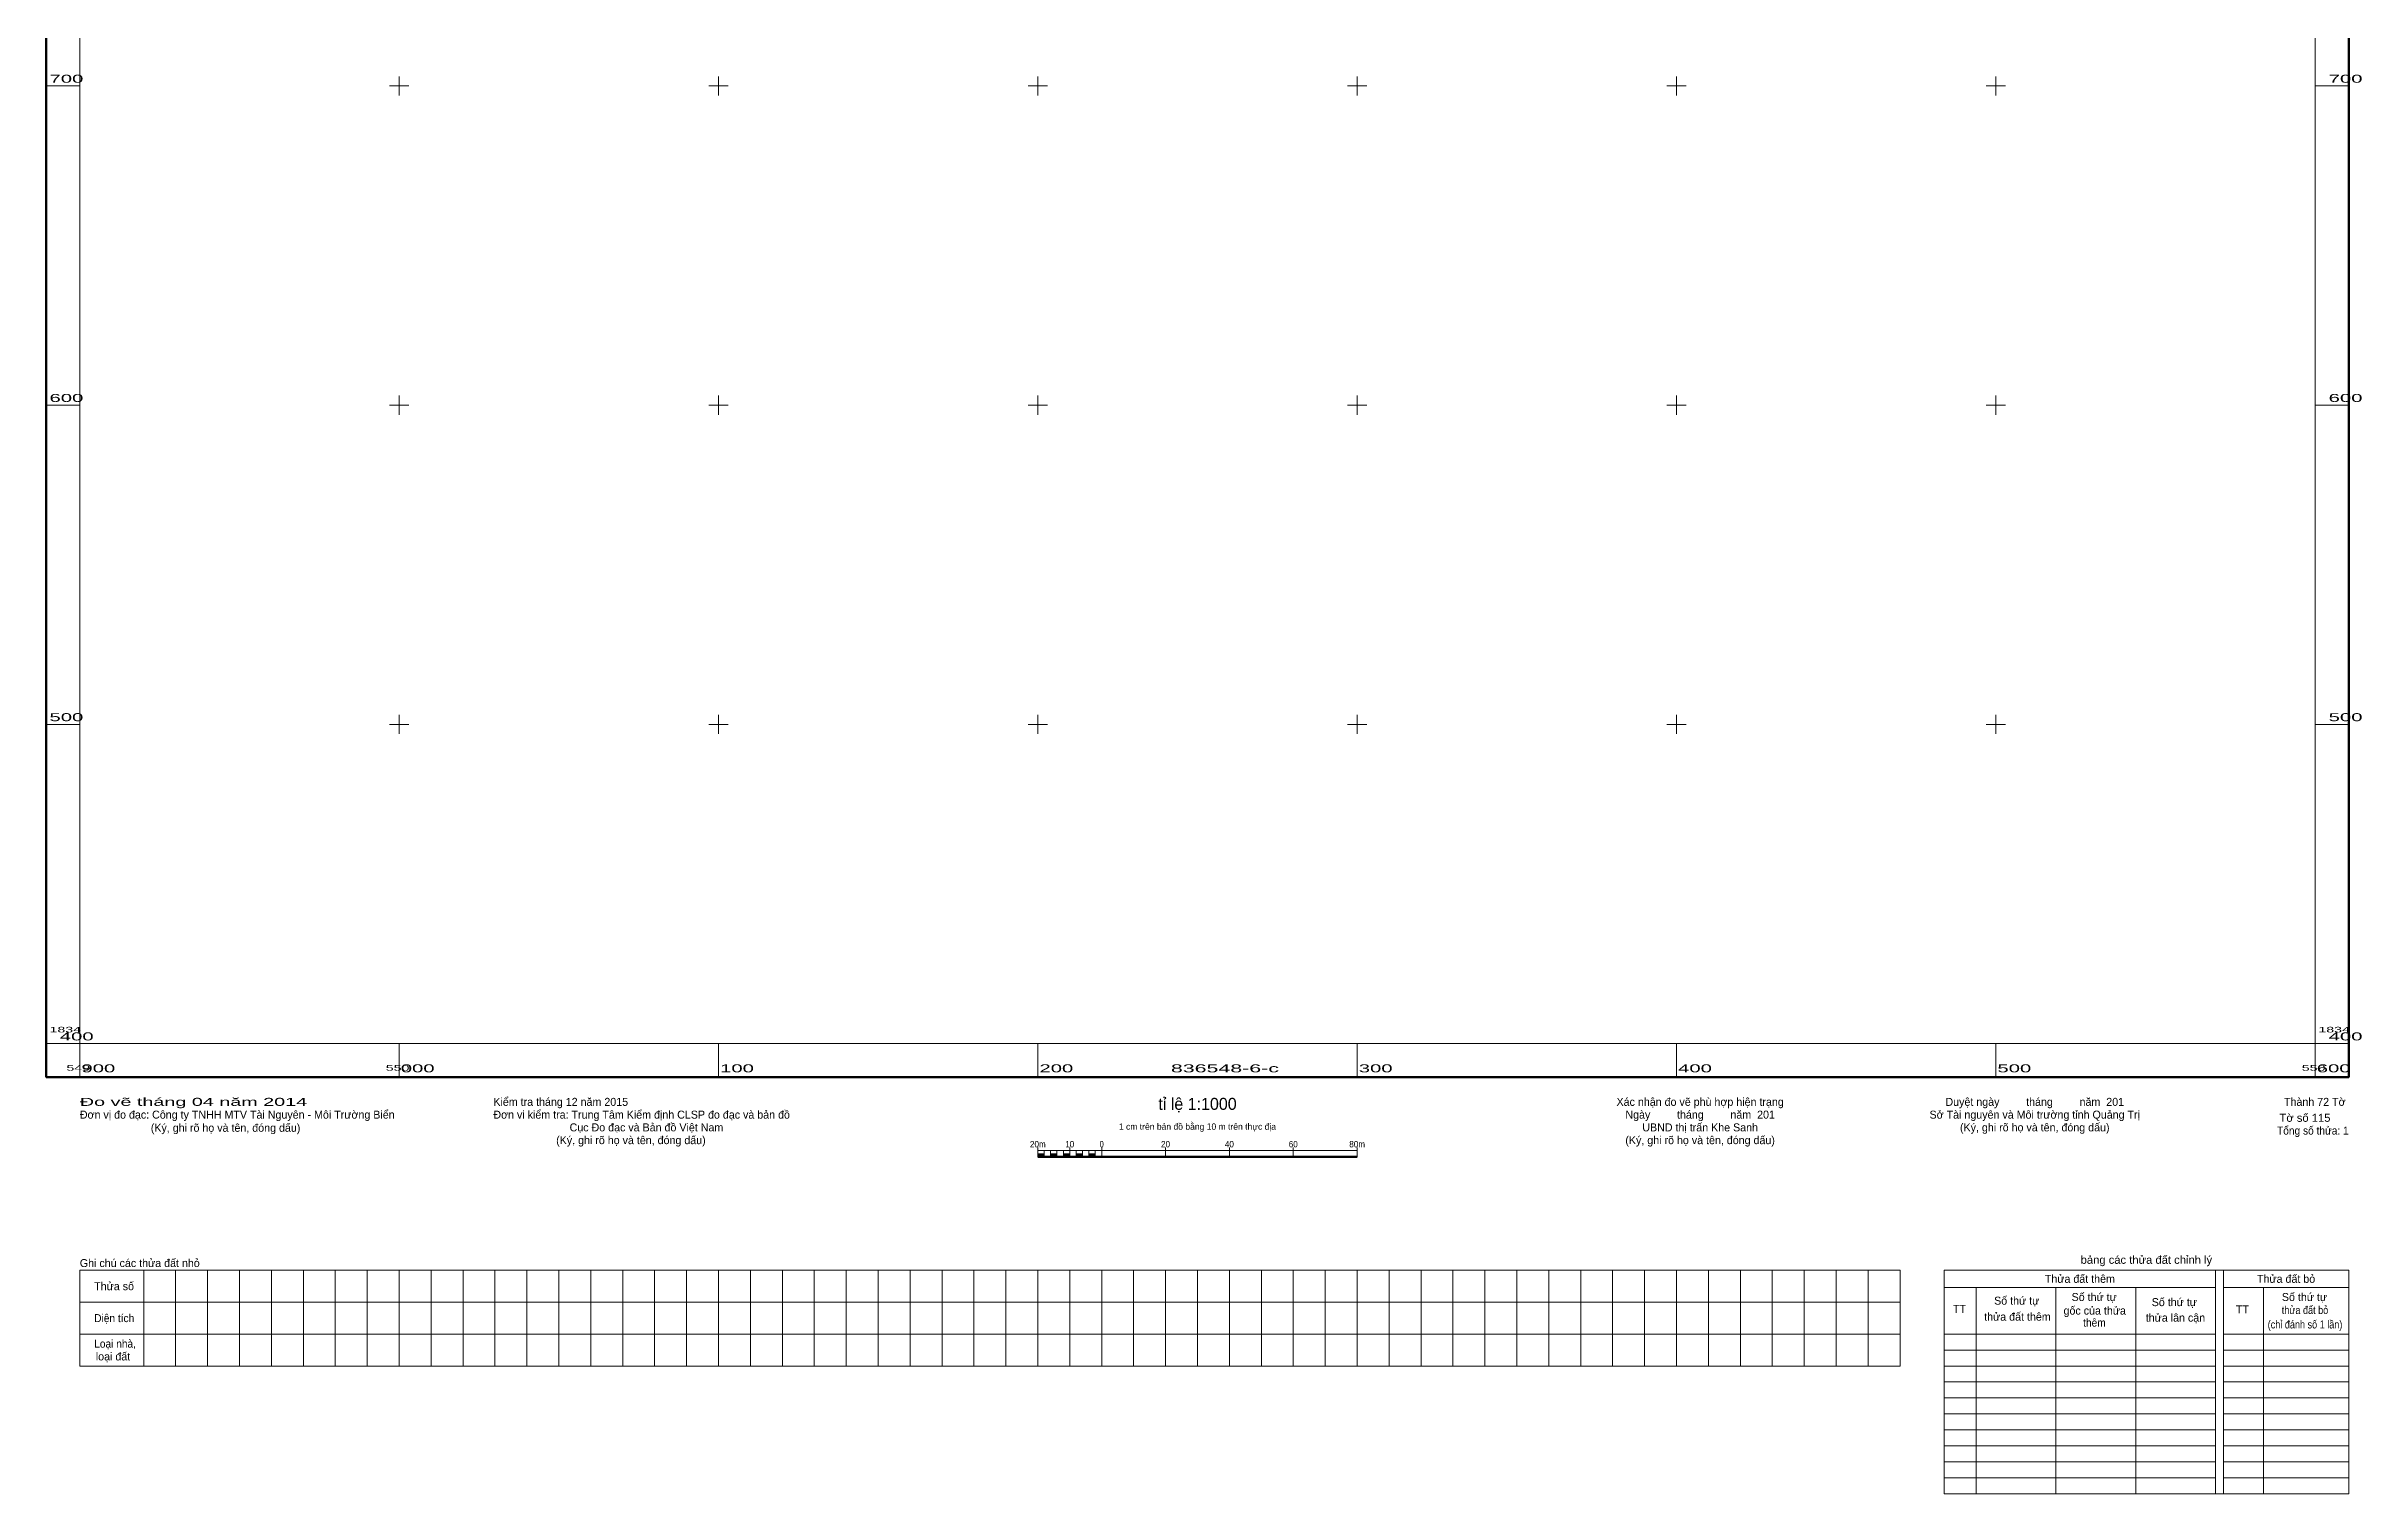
# Model space of a CAD drawing. Header units: metres. Extents: x 549890 to 550618, y 1834259 to 1835146.
# Drawn here: x 549890 to 550615, y 1834259 to 1834712 of the extents above; entities that cross this region are included whole.
import ezdxf
from ezdxf.enums import TextEntityAlignment as Align

# ---------------------------------------------------------------- set-up
doc = ezdxf.new("R2010")
doc.units = ezdxf.units.M
doc.layers.add('63', color=7, linetype='Continuous', lineweight=13)

msp = doc.modelspace()

# ---------------------------------------------------------------- hatches: boundary and pattern name
at = {"layer": '63'}
for points in [[(550200, 1834364.5), (550200, 1834365.5), (550202, 1834365.5), (550202, 1834364.5)], [(550204, 1834364.5), (550204, 1834365.5), (550206, 1834365.5), (550206, 1834364.5)], [(550208, 1834364.5), (550208, 1834365.5), (550210, 1834365.5), (550210, 1834364.5)], [(550212, 1834364.5), (550212, 1834365.5), (550214, 1834365.5), (550214, 1834364.5)], [(550216, 1834364.5), (550216, 1834365.5), (550218, 1834365.5), (550218, 1834364.5)]]:
    msp.add_hatch(color=256, dxfattribs=at).paths.add_polyline_path(points)

# ---------------------------------------------------------------- linework, layer by layer
for p, q in [((550000, 1834697), (550000, 1834703)), ((550100, 1834697), (550100, 1834703)), ((550200, 1834697), (550200, 1834703)), ((550300, 1834697), (550300, 1834703)), ((550400, 1834697), (550400, 1834703)), ((550500, 1834697), (550500, 1834703)), ((549900, 1834700), (549889.5, 1834700)), ((549997, 1834700), (550003, 1834700)), ((550097, 1834700), (550103, 1834700)), ((550197, 1834700), (550203, 1834700)), ((550297, 1834700), (550303, 1834700)), ((550397, 1834700), (550403, 1834700)), ((550497, 1834700), (550503, 1834700)), ((550600, 1834700), (550610.5, 1834700)), ((549900, 1834600), (549889.5, 1834600)), ((549997, 1834600), (550003, 1834600)), ((550000, 1834597), (550000, 1834603)), ((550097, 1834600), (550103, 1834600)), ((550100, 1834597), (550100, 1834603)), ((550197, 1834600), (550203, 1834600)), ((550200, 1834597), (550200, 1834603)), ((550297, 1834600), (550303, 1834600)), ((550300, 1834597), (550300, 1834603)), ((550397, 1834600), (550403, 1834600)), ((550400, 1834597), (550400, 1834603)), ((550497, 1834600), (550503, 1834600)), ((550500, 1834597), (550500, 1834603)), ((550600, 1834600), (550610.5, 1834600)), ((549900, 1834500), (549889.5, 1834500)), ((549997, 1834500), (550003, 1834500)), ((550000, 1834497), (550000, 1834503)), ((550097, 1834500), (550103, 1834500)), ((550100, 1834497), (550100, 1834503)), ((550197, 1834500), (550203, 1834500)), ((550200, 1834497), (550200, 1834503)), ((550297, 1834500), (550303, 1834500)), ((550300, 1834497), (550300, 1834503)), ((550397, 1834500), (550403, 1834500)), ((550400, 1834497), (550400, 1834503)), ((550497, 1834500), (550503, 1834500)), ((550500, 1834497), (550500, 1834503)), ((550600, 1834500), (550610.5, 1834500)), ((549900, 1834400), (549889.5, 1834400)), ((549900, 1834400), (549900, 1834389.5)), ((550000, 1834400), (550000, 1834389.5)), ((550100, 1834400), (550100, 1834389.5)), ((550200, 1834400), (550200, 1834389.5)), ((550300, 1834400), (550300, 1834389.5)), ((550400, 1834400), (550400, 1834389.5)), ((550500, 1834400), (550500, 1834389.5)), ((550600, 1834400), (550600, 1834389.5)), ((550600, 1834400), (550610.5, 1834400)), ((550200, 1834364.5), (550200, 1834367.5)), ((550210, 1834364.5), (550210, 1834367.5)), ((550220, 1834364.5), (550220, 1834367.5)), ((550240, 1834364.5), (550240, 1834367.5)), ((550260, 1834364.5), (550260, 1834367.5)), ((550280, 1834364.5), (550280, 1834367.5)), ((550300, 1834364.5), (550300, 1834367.5)), ((550200, 1834366.5), (550300, 1834366.5)), ((550202, 1834364.5), (550202, 1834366.5)), ((550204, 1834364.5), (550204, 1834366.5)), ((550206, 1834364.5), (550206, 1834366.5)), ((550208, 1834364.5), (550208, 1834366.5)), ((550210, 1834364.5), (550210, 1834366.5)), ((550212, 1834364.5), (550212, 1834366.5)), ((550214, 1834364.5), (550214, 1834366.5)), ((550216, 1834364.5), (550216, 1834366.5)), ((550218, 1834364.5), (550218, 1834366.5)), ((549920, 1834329), (549920, 1834299)), ((549930, 1834329), (549930, 1834299)), ((549940, 1834329), (549940, 1834299)), ((549950, 1834329), (549950, 1834299)), ((549960, 1834329), (549960, 1834299)), ((549970, 1834329), (549970, 1834299)), ((549980, 1834329), (549980, 1834299)), ((549990, 1834329), (549990, 1834299)), ((550000, 1834329), (550000, 1834299)), ((550010, 1834329), (550010, 1834299)), ((550020, 1834329), (550020, 1834299)), ((550030, 1834329), (550030, 1834299)), ((550040, 1834329), (550040, 1834299)), ((550050, 1834329), (550050, 1834299)), ((550060, 1834329), (550060, 1834299)), ((550070, 1834329), (550070, 1834299)), ((550080, 1834329), (550080, 1834299)), ((550090, 1834329), (550090, 1834299)), ((550100, 1834329), (550100, 1834299)), ((550110, 1834329), (550110, 1834299)), ((550120, 1834329), (550120, 1834299)), ((550130, 1834329), (550130, 1834299)), ((550140, 1834329), (550140, 1834299)), ((550150, 1834329), (550150, 1834299)), ((550160, 1834329), (550160, 1834299)), ((550170, 1834329), (550170, 1834299)), ((550180, 1834329), (550180, 1834299)), ((550190, 1834329), (550190, 1834299)), ((550200, 1834329), (550200, 1834299)), ((550210, 1834329), (550210, 1834299)), ((550220, 1834329), (550220, 1834299)), ((550230, 1834329), (550230, 1834299)), ((550240, 1834329), (550240, 1834299)), ((550250, 1834329), (550250, 1834299)), ((550260, 1834329), (550260, 1834299)), ((550270, 1834329), (550270, 1834299)), ((550280, 1834329), (550280, 1834299)), ((550290, 1834329), (550290, 1834299)), ((550300, 1834329), (550300, 1834299)), ((550310, 1834329), (550310, 1834299)), ((550320, 1834329), (550320, 1834299)), ((550330, 1834329), (550330, 1834299)), ((550340, 1834329), (550340, 1834299)), ((550350, 1834329), (550350, 1834299)), ((550360, 1834329), (550360, 1834299)), ((550370, 1834329), (550370, 1834299)), ((550380, 1834329), (550380, 1834299)), ((550390, 1834329), (550390, 1834299)), ((550400, 1834329), (550400, 1834299)), ((550410, 1834329), (550410, 1834299)), ((550420, 1834329), (550420, 1834299)), ((550430, 1834329), (550430, 1834299)), ((550440, 1834329), (550440, 1834299)), ((550450, 1834329), (550450, 1834299)), ((550460, 1834329), (550460, 1834299)), ((550470, 1834329), (550470, 1834299)), ((550483.84, 1834329), (550610.5, 1834329)), ((550483.84, 1834329), (550483.84, 1834259)), ((550483.84, 1834323.63), (550568.84, 1834323.63)), ((550493.84, 1834323.63), (550493.84, 1834259)), ((550518.84, 1834323.63), (550518.84, 1834259)), ((550543.84, 1834323.63), (550543.84, 1834259)), ((550568.84, 1834329), (550568.84, 1834259)), ((550571.34, 1834329), (550571.34, 1834259)), ((550571.34, 1834323.63), (550610.5, 1834323.63)), ((550583.84, 1834323.63), (550583.84, 1834259)), ((550610.5, 1834329), (550610.5, 1834259)), ((549900, 1834319), (550470, 1834319)), ((549900, 1834309), (550470, 1834309)), ((550483.84, 1834309), (550568.84, 1834309)), ((550571.34, 1834309), (550610.5, 1834309)), ((550483.84, 1834304), (550568.84, 1834304)), ((550571.34, 1834304), (550610.5, 1834304)), ((550483.84, 1834299), (550568.84, 1834299)), ((550571.34, 1834299), (550610.5, 1834299)), ((550483.84, 1834294), (550568.84, 1834294)), ((550483.84, 1834289), (550568.84, 1834289)), ((550571.34, 1834294), (550610.5, 1834294)), ((550571.34, 1834289), (550610.5, 1834289)), ((550483.84, 1834284), (550568.84, 1834284)), ((550571.34, 1834284), (550610.5, 1834284)), ((550483.84, 1834279), (550568.84, 1834279)), ((550483.84, 1834274), (550568.84, 1834274)), ((550610.5, 1834279), (550571.34, 1834279)), ((550571.34, 1834274), (550610.5, 1834274)), ((550483.84, 1834269), (550568.84, 1834269)), ((550610.5, 1834269), (550571.34, 1834269)), ((550483.84, 1834264), (550568.84, 1834264)), ((550483.84, 1834259), (550568.84, 1834259)), ((550568.84, 1834259), (550571.34, 1834259)), ((550571.34, 1834264), (550610.5, 1834264)), ((550610.5, 1834259), (550571.34, 1834259))]:
    msp.add_line(p, q, dxfattribs=at)
at = {"layer": '63', "lineweight": 53}
msp.add_line((550200, 1834364.5), (550300, 1834364.5), dxfattribs=at)
at = {"layer": '63', "lineweight": 158}
msp.add_lwpolyline([(549889.5, 1835110.5), (550610.5, 1835110.5), (550610.5, 1834389.5), (549889.5, 1834389.5)], close=True, dxfattribs=at)
at = {"layer": '63'}
for points in [[(549900, 1835100), (550600, 1835100), (550600, 1834400), (549900, 1834400)], [(550200, 1834364.5), (550200, 1834365.5), (550202, 1834365.5), (550202, 1834364.5)], [(550204, 1834364.5), (550204, 1834365.5), (550206, 1834365.5), (550206, 1834364.5)], [(550208, 1834364.5), (550208, 1834365.5), (550210, 1834365.5), (550210, 1834364.5)], [(550212, 1834364.5), (550212, 1834365.5), (550214, 1834365.5), (550214, 1834364.5)], [(550216, 1834364.5), (550216, 1834365.5), (550218, 1834365.5), (550218, 1834364.5)]]:
    msp.add_lwpolyline(points, close=True, dxfattribs=at)
msp.add_lwpolyline([(550470, 1834299), (549900, 1834299), (549900, 1834329), (550470, 1834329)], dxfattribs=at)

# ---------------------------------------------------------------- texts
for s, height, width, p in [('700', 2.5, 1.9, (549890.5, 1834701)), ('600', 2.5, 1.9, (549890.5, 1834601)), ('500', 2.5, 1.9, (549890.5, 1834501)), ('1834', 1.75, 1.9, (549890.5, 1834403.5)), ('1834', 1.75, 1.9, (550601, 1834403.5)), ('900', 2.5, 1.9, (549900.5, 1834391)), ('000', 2.5, 1.9, (550000.5, 1834391)), ('100', 2.5, 1.9, (550100.5, 1834391)), ('200', 2.5, 1.9, (550200.5, 1834391)), ('300', 2.5, 1.9, (550300.5, 1834391)), ('400', 2.5, 1.9, (550400.5, 1834391)), ('500', 2.5, 1.9, (550500.5, 1834391)), ('600', 2.5, 1.9, (550600.5, 1834391)), ('Đo vẽ tháng 04 năm 2014', 2.5, 1.85, (549900, 1834380.5)), ('Diện tích', 2.5, 0.95, (549904.5, 1834312.75)), ('Loại nhà,', 2.5, 0.95, (549904.5, 1834304.75))]:
    msp.add_text(s, height=height, dxfattribs=dict(at, width=width)).set_placement(p)
for s, height, width, p in [('700', 2.5, 1.9, (550614.82, 1834701)), ('600', 2.5, 1.9, (550614.82, 1834601)), ('500', 2.5, 1.9, (550614.82, 1834501)), ('400', 2.5, 1.9, (549904.32, 1834401)), ('400', 2.5, 1.9, (550614.82, 1834401)), ('549', 1.75, 1.9, (549903.22, 1834391.5)), ('550', 1.75, 1.9, (550003.22, 1834391.5)), ('550', 1.75, 1.9, (550603.22, 1834391.5)), ('Tổng số thửa: 1', 2.5, 0.95, (550610.5, 1834371.5)), ('Tờ số 115', 2.5, 1.05, (550604.79, 1834375.5))]:
    msp.add_text(s, height=height, dxfattribs=dict(at, width=width)).set_placement(p, align=Align.RIGHT)
for s, height, width, p in [('836548-6-c', 2.5, 2, (550258.59, 1834391)), ('20m', 2, 0.95, (550200, 1834367.5)), ('10', 2, 0.95, (550209.99, 1834367.5)), ('0', 2, 0.9, (550220, 1834367.5)), ('20', 2, 0.95, (550239.99, 1834367.5)), ('40', 2, 0.95, (550259.99, 1834367.5)), ('60', 2, 0.95, (550279.99, 1834367.5)), ('80m', 2, 0.95, (550300, 1834367.5)), ('bảng các thửa đất chỉnh lý', 2.5, 1.05, (550547.15, 1834331.02)), ('thửa đất bỏ', 2.5, 0.85, (550596.82, 1834315.28)), ('thêm', 2.5, 0.95, (550530.88, 1834311.34)), ('(chỉ đánh số 1 lần)', 2.5, 0.85, (550596.83, 1834310.77))]:
    msp.add_text(s, height=height, dxfattribs=dict(at, width=width)).set_placement(p, align=Align.CENTER)
for s, p in [('Kiểm tra tháng 12 năm 2015', (550029.5, 1834380.5)), ('Đơn vị đo đạc: Công ty TNHH MTV Tài Nguyên - Môi Trường Biển', (549900, 1834376.5)), ('Đơn vi kiểm tra: Trung Tâm Kiểm định CLSP đo đạc và bản đồ', (550029.5, 1834376.5)), ('Cục Đo đạc và Bản đồ Việt Nam', (550053.37, 1834372.5)), ('(Ký, ghi rõ họ và tên, đóng dấu)', (550049.16, 1834368.5)), ('Ghi chú các thửa đất nhỏ', (549900, 1834330)), ('Thửa số', (549904.5, 1834322.75)), ('loại đất', (549905, 1834300.75))]:
    msp.add_text(s, height=2.5, dxfattribs=at).set_placement(p)
for s, height, p in [('tỉ lệ 1:1000', 3.75, (550250, 1834379.25)), ('Xác nhận đo vẽ phù hợp hiện trạng', 2.5, (550407.41, 1834380.5)), ('Duyệt ngày         tháng         năm  201', 2.5, (550512.19, 1834380.5)), ('(Ký, ghi rõ họ và tên, đóng dấu)', 2.5, (549945.64, 1834372.38)), ('1 cm trên bản đồ bằng 10 m trên thực địa', 2, (550249.99, 1834373)), ('Ngày         tháng         năm  201', 2.5, (550407.41, 1834376.5)), ('UBND thị trấn Khe Sanh', 2.5, (550407.41, 1834372.5)), ('Sở Tài nguyên và Môi trường tỉnh Quảng Trị', 2.5, (550512.19, 1834376.5)), ('(Ký, ghi rõ họ và tên, đóng dấu)', 2.5, (550512.19, 1834372.5)), ('(Ký, ghi rõ họ và tên, đóng dấu)', 2.5, (550407.4, 1834368.5)), ('Thửa đất thêm', 2.5, (550526.32, 1834325.06)), ('Thửa đất bỏ', 2.5, (550590.9, 1834325.06)), ('TT', 2.5, (550488.63, 1834315.64)), ('thửa đất thêm', 2.5, (550506.77, 1834313.2)), ('Số thứ tự', 2.5, (550506.54, 1834318.22)), ('gốc của thửa', 2.5, (550530.97, 1834315.11)), ('Số thứ tự', 2.5, (550530.8, 1834319.36)), ('Số thứ tự', 2.5, (550555.89, 1834317.76)), ('TT', 2.5, (550577.23, 1834315.52)), ('Số thứ tự', 2.5, (550596.65, 1834319.36)), ('thửa lân cận', 2.5, (550556.25, 1834312.9))]:
    msp.add_text(s, height=height, dxfattribs=at).set_placement(p, align=Align.CENTER)
msp.add_text('Thành 72 Tờ', height=2.5, dxfattribs=at).set_placement((550609.53, 1834380.5), align=Align.RIGHT)

doc.saveas('drawing.dxf')
